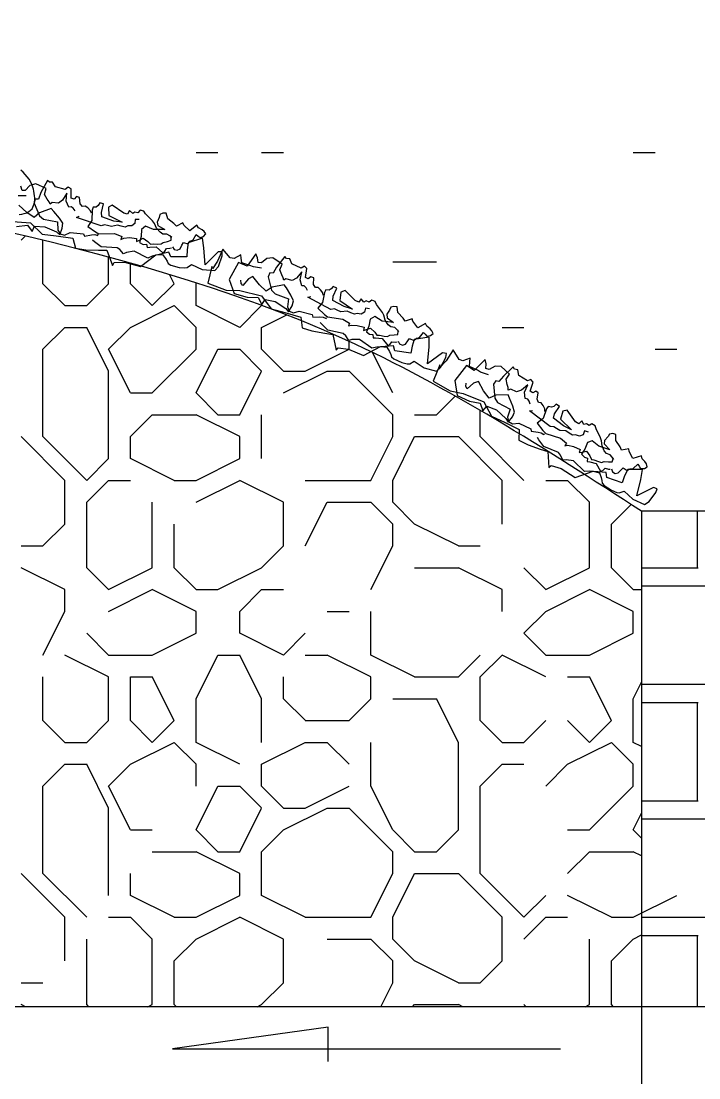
# Model space of a CAD drawing. Header units: inches. Extents: x -27 to 114, y -35 to 60.
# Drawn here: x 64.749 to 67.19, y 45.056 to 48.865 of the extents above; entities that cross this region are included whole.
import ezdxf

# ---------------------------------------------------------------- set-up
doc = ezdxf.new("R2010")
doc.units = ezdxf.units.IN
doc.header["$LTSCALE"] = 10
doc.header["$MEASUREMENT"] = 0
for name, color, linetype in [('BASE', 7, 'Continuous'), ('FORMA', 6, 'Continuous'), ('HAS', 4, 'Continuous'), ('TUBO', 2, 'Continuous')]:
    doc.layers.add(name, color=color, linetype=linetype)

# ---------------------------------------------------------------- blocks, each defined once
blk = doc.blocks.new('caixa de areia')
at = {"layer": 'HAS'}
h = blk.add_hatch(dxfattribs=at)
h.set_pattern_fill('AR-BRELM', color=4, scale=0.175, style=0)
h.set_pattern_definition([(0, (291.365, 249.52955), (0, 0.93345), [1.33438, -0.06562]), (0, (291.365, 249.9233), (0, 0.93345), [1.33438, -0.06562]), (0, (291.715, 249.9963), (0, 0.93345), [0.63437, -0.06562]), (0, (291.715, 250.39), (0, 0.93345), [0.63437, -0.06562]), (90, (291.365, 249.5296), (-1.4, 9e-17), [0.39375, -0.5397]), (90, (291.2994, 249.5296), (-1.4, 9e-17), [0.39375, -0.5397]), (90, (291.715, 249.9963), (-0.7, 4e-17), [0.39375, -0.5397]), (90, (291.6494, 249.9963), (-0.7, 4e-17), [0.39375, -0.5397])])
h.paths.add_polyline_path([(292.6234, 250.2207), (293.1484, 250.2207), (293.1484, 251.8558), (292.7984, 251.8558), (292.7984, 251.6808), (292.6234, 251.6808)])
h.paths.add_polyline_path([(293.1484, 249.8707), (292.6234, 249.8707), (292.6234, 248.7058), (293.1484, 248.7058)])
h.paths.add_polyline_path([(290.5234, 249.5207), (289.9984, 249.5207), (289.9984, 248.7058), (290.5234, 248.7058)])
h.paths.add_polyline_path([(290.5234, 251.6808), (290.3484, 251.6808), (290.3484, 251.8558), (289.9984, 251.8558), (289.9984, 249.8707), (290.5234, 249.8707)])
at = {"layer": 'BASE', "color": 7}
for p, q in [((287.5232, 253.2138), (287.5141, 253.222)), ((287.5318, 253.205), (287.5232, 253.2138)), ((287.5397, 253.1956), (287.5318, 253.205)), ((287.5469, 253.1854), (287.5397, 253.1956)), ((287.5532, 253.1744), (287.5469, 253.1854)), ((287.5587, 253.1624), (287.5532, 253.1744)), ((287.5616, 253.1543), (287.5587, 253.1624)), ((287.5642, 253.1458), (287.5616, 253.1543)), ((287.5663, 253.1372), (287.5642, 253.1458)), ((287.5678, 253.1284), (287.5663, 253.1372)), ((287.5689, 253.1197), (287.5678, 253.1284)), ((287.5623, 253.0734), (287.5651, 253.0799)), ((287.5651, 253.0799), (287.5672, 253.087)), ((287.5672, 253.087), (287.5685, 253.0946)), ((287.5685, 253.0946), (287.5693, 253.1027)), ((287.5694, 253.1111), (287.5689, 253.1197)), ((287.5693, 253.1027), (287.5694, 253.1111)), ((287.5069, 253.0437), (287.5177, 253.0454)), ((287.5177, 253.0454), (287.5278, 253.048)), ((287.5278, 253.048), (287.5372, 253.0515)), ((287.5372, 253.0515), (287.5456, 253.056)), ((287.5456, 253.056), (287.5529, 253.0614)), ((287.5529, 253.0614), (287.5588, 253.0677)), ((287.5588, 253.0677), (287.5623, 253.0734)), ((287.5588, 253.0677), (287.5588, 253.0677))]:
    blk.add_line(p, q, dxfattribs=at)
at = {"layer": 'BASE', "color": 3, "linetype": 'Continuous'}
for points in [[(287.5358, 253.1192), (287.5034, 253.1194)], [(287.4635, 253.0176), (287.5525, 253.0107), (287.5989, 252.9652), (287.6555, 252.9585), (287.7213, 252.9495), (287.7332, 252.9089), (287.7737, 252.9023), (287.8253, 252.9011), (287.8577, 252.9009), (287.8807, 252.8407), (287.8868, 252.8516), (287.9293, 252.8528), (287.993, 252.836), (288.0539, 252.8823), (288.0802, 252.8836), (288.0923, 252.8679), (288.0994, 252.8578), (288.1034, 252.8484), (288.1145, 252.8413), (288.1478, 252.8325), (288.1701, 252.8307), (288.1802, 252.8322), (288.1965, 252.8446), (288.2399, 252.8247), (288.2905, 252.8197), (288.3047, 252.8367), (288.3191, 252.8787), (288.3201, 252.895), (288.304, 252.8952), (288.2511, 252.8426), (288.2463, 252.9104), (288.2404, 252.9494), (288.1837, 252.9311), (288.1795, 252.9031), (288.1784, 252.8743), (288.1136, 252.8748), (288.1056, 252.8936), (288.0398, 252.8777), (288.0215, 252.87), (287.967, 252.8969), (287.9366, 252.8925), (287.9254, 252.8871), (287.9103, 252.9036), (287.8992, 252.9107), (287.8355, 252.9151), (287.8082, 252.9348), (287.8002, 252.9411), (287.8002, 252.9411)], [(287.7308, 253.0593), (287.7238, 253.0694), (287.7157, 253.0757), (287.7056, 253.0742), (287.6956, 253.0977), (287.6977, 253.1304), (287.6804, 253.1017), (287.6642, 253.0894), (287.6389, 253.0919), (287.6308, 253.0857), (287.6267, 253.0951), (287.6197, 253.1053), (287.6087, 253.1248), (287.6148, 253.1482), (287.5744, 253.1672), (287.5501, 253.1611), (287.5318, 253.141), (287.5187, 253.1403), (287.5137, 253.1583)], [(287.4968, 252.9964), (287.5403, 253.0015), (287.5594, 252.9756), (287.5687, 252.9982), (287.6101, 252.9955), (287.6566, 252.9749), (287.6697, 252.9631), (287.6799, 252.9895), (287.682, 253.0098), (287.668, 253.0301), (287.6458, 253.0568), (287.6357, 253.0678), (287.5891, 253.051), (287.5678, 253.0317), (287.5375, 253.0521), (287.5063, 253.0812)], [(287.7966, 253.0502), (287.7926, 253.0596), (287.7825, 253.0706), (287.7714, 253.0776), (287.7613, 253.0762), (287.7512, 253.0871), (287.7483, 253.1129), (287.7361, 253.1161), (287.727, 253.106), (287.7149, 253.1092), (287.715, 253.1466), (287.7039, 253.1537), (287.6917, 253.1445), (287.6523, 253.1549), (287.6412, 253.1745), (287.6281, 253.1738), (287.62, 253.1801), (287.5945, 253.1328), (287.5843, 253.1063), (287.5711, 253.1057), (287.567, 253.0901), (287.5891, 253.0385), (287.6052, 253.0259), (287.6608, 253.0154), (287.6617, 252.9819), (287.6707, 252.967), (287.6889, 252.9622), (287.7112, 252.9729), (287.7649, 252.9671), (287.7689, 252.9577), (287.7962, 252.9629), (287.8094, 252.9636), (287.8215, 252.9604), (287.8225, 252.9643)], [(288.118, 252.9527), (288.1099, 252.959), (288.0988, 252.9661), (288.0826, 252.9662), (288.0715, 252.9733), (288.0564, 252.9898), (288.0484, 253.0085), (288.0413, 253.0187), (288.0131, 253.047), (288.0061, 253.0572), (287.9909, 253.0612), (287.9818, 253.0511), (287.9697, 253.0543), (287.9615, 253.0481), (287.9484, 253.0599), (287.9413, 253.0452), (287.9261, 253.0492), (287.8797, 253.0823), (287.8645, 253.0738), (287.8654, 253.0403), (287.9199, 253.0134), (287.8855, 253.0183), (287.838, 253.0351), (287.8361, 253.0522), (287.8453, 253.0872), (287.8302, 253.0912), (287.824, 253.0804), (287.8159, 253.0742), (287.8028, 253.0735), (287.7997, 253.0618), (287.7985, 253.0206), (287.7822, 252.9957), (287.8125, 252.9753), (287.8266, 252.9674), (287.8883, 252.9677), (287.9176, 252.9558), (287.9145, 252.9441), (287.9257, 252.9495), (287.949, 252.9516), (287.9773, 252.9483), (287.9772, 252.9358), (287.9884, 252.9412), (288.0036, 252.9497), (288.0228, 252.9363), (288.0329, 252.9253), (288.043, 252.9268), (288.0622, 252.9258), (288.0754, 252.9265), (288.0835, 252.9327), (288.1007, 252.9364), (288.1149, 252.941), (288.115, 252.9535), (288.113, 252.9582)], [(287.9877, 253.0246), (287.9715, 253.0247), (287.9705, 253.0083), (287.9583, 252.9991), (287.9421, 252.9992), (287.9309, 252.9938), (287.9158, 252.9978), (287.9006, 253.0019), (287.8763, 252.9958), (287.8611, 252.9998), (287.849, 253.003), (287.8348, 252.9985), (287.7368, 253.0327), (287.7479, 253.0381), (287.7479, 253.0381)], [(288.1209, 252.9145), (288.1279, 252.9043), (288.14, 252.9011), (288.1512, 252.9065), (288.1583, 252.9212), (288.1645, 252.9321), (288.1827, 252.9273), (288.1918, 252.9373), (288.203, 252.9427), (288.2152, 252.9644), (288.2233, 252.9581), (288.2313, 252.9518), (288.2455, 252.9564), (288.2547, 252.9664), (288.2476, 252.9766), (288.2396, 252.9829), (288.2254, 252.9908), (288.2184, 253.001), (288.19, 252.9794), (288.1668, 253.0022), (288.1628, 253.0116), (288.1364, 252.9977), (288.1263, 253.0087), (288.1021, 253.0276), (288.0951, 253.0502), (288.082, 253.0496), (288.0708, 253.0442), (288.0677, 253.0325), (288.0596, 253.0139), (288.0625, 253.0006), (288.0908, 252.9848), (288.0453, 252.9844), (288.0129, 252.9971), (287.9967, 252.9848), (287.9955, 252.9559), (287.9894, 252.9326), (288.0035, 252.9247), (288.0167, 252.9254), (288.0197, 252.9121), (288.0298, 252.9136), (288.0561, 252.915), (288.0823, 252.8914), (288.0904, 252.8976), (288.0966, 252.9084), (288.1097, 252.9091), (288.1168, 252.9114)], [(288.4774, 252.8289), (288.4454, 252.8341), (288.431, 252.8403), (288.3978, 252.8505), (288.3956, 252.869), (288.3947, 252.8826), (288.3678, 252.868), (288.3518, 252.8706), (288.3225, 252.9054), (288.3015, 252.8575), (288.2813, 252.8268), (288.2788, 252.8367), (288.2629, 252.769), (288.3363, 252.7413), (288.3904, 252.7396), (288.4773, 252.7191), (288.5161, 252.667), (288.5711, 252.6518), (288.6347, 252.6327), (288.6403, 252.5908), (288.6792, 252.5781), (288.7301, 252.569), (288.762, 252.5638), (288.7756, 252.5009), (288.7833, 252.5107), (288.8255, 252.5054), (288.8858, 252.479), (288.9531, 252.5154), (288.9793, 252.5127), (288.9889, 252.4953), (288.9943, 252.4842), (288.9968, 252.4743), (289.0067, 252.4656), (289.0383, 252.4518), (289.06, 252.4467), (289.0703, 252.4466), (289.0882, 252.4563), (289.1281, 252.4301), (289.1773, 252.4173), (289.194, 252.432), (289.2146, 252.4712), (289.2181, 252.4872), (289.2022, 252.4898), (289.1419, 252.446), (289.1476, 252.5137), (289.1477, 252.5532), (289.0888, 252.5438), (289.0804, 252.5168), (289.0749, 252.4885), (289.011, 252.4989), (289.0059, 252.5186), (288.9384, 252.513), (288.9192, 252.5083), (288.8694, 252.5432), (288.8387, 252.5435), (288.8269, 252.5399), (288.8145, 252.5585), (288.8046, 252.5672), (288.7423, 252.5813), (288.7184, 252.6049), (288.7113, 252.6124), (288.7113, 252.6124)], [(288.6609, 252.7398), (288.6555, 252.7509), (288.6485, 252.7584), (288.6383, 252.7585), (288.632, 252.7832), (288.6391, 252.8152), (288.6176, 252.7894), (288.5997, 252.7797), (288.5751, 252.7861), (288.5661, 252.7813), (288.5636, 252.7911), (288.5582, 252.8023), (288.5502, 252.8233), (288.5599, 252.8454), (288.5229, 252.8704), (288.4979, 252.8681), (288.4768, 252.8511), (288.4637, 252.8524), (288.4615, 252.8709), (288.4548, 252.887), (288.4192, 252.8368), (288.3847, 252.8518), (288.3483, 252.7843), (288.3679, 252.7275), (288.42, 252.7135), (288.4638, 252.7119), (288.4788, 252.6834), (288.4913, 252.7042), (288.5319, 252.6952), (288.5747, 252.6678), (288.5858, 252.6541), (288.6, 252.6786), (288.6051, 252.6983), (288.5943, 252.7206), (288.5765, 252.7503), (288.5683, 252.7627), (288.5196, 252.7533), (288.4956, 252.7375), (288.4688, 252.7624), (288.4424, 252.7959), (288.4244, 252.7862), (288.4029, 252.7605), (288.3959, 252.7679), (288.395, 252.7815), (288.395, 252.7815)], [(288.7245, 252.7207), (288.722, 252.7306), (288.7137, 252.743), (288.7038, 252.7517), (288.6936, 252.7518), (288.6853, 252.7642), (288.6864, 252.7901), (288.6749, 252.7951), (288.6643, 252.7866), (288.6528, 252.7916), (288.6587, 252.8286), (288.6488, 252.8373), (288.6353, 252.83), (288.598, 252.8463), (288.5901, 252.8674), (288.5769, 252.8687), (288.5699, 252.8761), (288.5375, 252.8333), (288.5233, 252.8087), (288.5102, 252.8101), (288.5038, 252.7953), (288.5177, 252.741), (288.5317, 252.7261), (288.585, 252.7071), (288.5808, 252.6739), (288.5874, 252.6578), (288.6047, 252.6503), (288.6284, 252.6574), (288.6804, 252.6434), (288.683, 252.6336), (288.7108, 252.6346), (288.7239, 252.6332), (288.7354, 252.6282), (288.737, 252.6319)], [(289.0272, 252.5751), (289.0202, 252.5826), (289.0103, 252.5913), (288.9943, 252.5939), (288.9844, 252.6026), (288.972, 252.6212), (288.967, 252.641), (288.9616, 252.6521), (288.938, 252.6844), (288.9326, 252.6955), (288.9183, 252.7018), (288.9077, 252.6933), (288.8962, 252.6983), (288.8872, 252.6935), (288.8761, 252.7071), (288.8667, 252.6936), (288.8524, 252.6999), (288.8116, 252.7397), (288.7952, 252.7337), (288.791, 252.7004), (288.8407, 252.6655), (288.8075, 252.6756), (288.7631, 252.6994), (288.7638, 252.7167), (288.7784, 252.7499), (288.764, 252.7561), (288.7563, 252.7464), (288.7473, 252.7415), (288.7342, 252.7428), (288.7294, 252.7318), (288.7219, 252.6912), (288.702, 252.6691), (288.7287, 252.6443), (288.7415, 252.6343), (288.8025, 252.6251), (288.8297, 252.6089), (288.8248, 252.5978), (288.8367, 252.6014), (288.86, 252.6), (288.8875, 252.5924), (288.8855, 252.5801), (288.8974, 252.5837), (288.9137, 252.5897), (288.9306, 252.5735), (288.9389, 252.5611), (288.9491, 252.561), (288.968, 252.5572), (288.9811, 252.5558), (288.9901, 252.5607), (289.0076, 252.5618), (289.0224, 252.5641), (289.0243, 252.5764), (289.0231, 252.5813)], [(288.9095, 252.6661), (288.8935, 252.6688), (288.89, 252.6528), (288.8765, 252.6455), (288.8605, 252.6481), (288.8487, 252.6445), (288.8343, 252.6508), (288.8199, 252.657), (288.795, 252.6548), (288.7806, 252.6611), (288.7691, 252.6661), (288.7544, 252.6638), (288.6628, 252.7126), (288.6746, 252.7162), (288.6746, 252.7162)], [(289.0242, 252.537), (289.0296, 252.5258), (289.0411, 252.5208), (289.0529, 252.5244), (289.0623, 252.5379), (289.07, 252.5477), (289.0872, 252.5401), (289.0978, 252.5487), (289.1096, 252.5523), (289.1251, 252.5719), (289.1321, 252.5644), (289.1391, 252.5569), (289.1538, 252.5593), (289.1644, 252.5678), (289.159, 252.579), (289.152, 252.5864), (289.1392, 252.5964), (289.1338, 252.6075), (289.1024, 252.5905), (289.083, 252.6166), (289.0805, 252.6265), (289.0523, 252.6169), (289.044, 252.6293), (289.023, 252.6516), (289.0195, 252.6751), (289.0064, 252.6764), (288.9946, 252.6728), (288.9898, 252.6618), (288.9788, 252.6446), (288.9797, 252.631), (289.0053, 252.6111), (288.9602, 252.6176), (288.9302, 252.6352), (288.9122, 252.6254), (288.9067, 252.5971), (288.897, 252.575), (288.9098, 252.5651), (288.9229, 252.5637), (288.9238, 252.5501), (288.934, 252.5501), (288.9603, 252.5474), (288.9826, 252.5201), (288.9915, 252.5249), (288.9992, 252.5347), (289.0124, 252.5334), (289.0197, 252.5345)], [(289.385, 252.402), (289.3543, 252.4123), (289.3411, 252.4208), (289.31, 252.4361), (289.3108, 252.4548), (289.3121, 252.4683), (289.2832, 252.4582), (289.2678, 252.4634), (289.2445, 252.5024), (289.2161, 252.4585), (289.1912, 252.4315), (289.1903, 252.4416), (289.1637, 252.3774), (289.2318, 252.3382), (289.2848, 252.3279), (289.3673, 252.2937), (289.3973, 252.236), (289.4491, 252.2122), (289.5088, 252.1832), (289.5076, 252.1409), (289.544, 252.1221), (289.5928, 252.105), (289.6235, 252.0947), (289.6267, 252.0304), (289.6359, 252.0388), (289.6767, 252.0268), (289.732, 251.9911), (289.8043, 252.0162), (289.8297, 252.0094), (289.8364, 251.9907), (289.8399, 251.9789), (289.8408, 251.9687), (289.8492, 251.9585), (289.8782, 251.9398), (289.8988, 251.9312), (289.9089, 251.9295), (289.9282, 251.9362), (289.9633, 251.9039), (290.0098, 251.8834), (290.0286, 251.8952), (290.0553, 251.9307), (290.0614, 251.9459), (290.046, 251.951), (289.9795, 251.9174), (289.996, 251.9834), (290.0024, 252.0223), (289.9428, 252.0225), (289.9302, 251.9972), (289.9202, 251.9701), (289.8587, 251.9906), (289.8569, 252.0109), (289.7894, 252.0163), (289.7697, 252.0146), (289.7262, 252.0571), (289.6959, 252.0623), (289.6836, 252.0607), (289.6744, 252.081), (289.666, 252.0912), (289.6068, 252.1151), (289.587, 252.1423), (289.5812, 252.1508), (289.5812, 252.1508)], [(289.5519, 252.2846), (289.5484, 252.2965), (289.5427, 252.305), (289.5326, 252.3067), (289.5303, 252.3321), (289.5425, 252.3625), (289.5171, 252.3406), (289.4979, 252.3339), (289.4746, 252.3441), (289.465, 252.3408), (289.4641, 252.3509), (289.4605, 252.3628), (289.4561, 252.3848), (289.4692, 252.4051), (289.4367, 252.4357), (289.4117, 252.4375), (289.388, 252.424), (289.3753, 252.4274), (289.3761, 252.4461), (289.3721, 252.463), (289.3289, 252.4191), (289.2972, 252.4396), (289.2505, 252.3788), (289.2608, 252.3195), (289.3099, 252.2973), (289.3529, 252.2887), (289.3631, 252.2582), (289.3788, 252.2767), (289.4174, 252.2614), (289.4552, 252.2274), (289.464, 252.2121), (289.4819, 252.2341), (289.4902, 252.2527), (289.4831, 252.2764), (289.4703, 252.3086), (289.4641, 252.3222), (289.4146, 252.3206), (289.3883, 252.3089), (289.3659, 252.3377), (289.3452, 252.3751), (289.3259, 252.3684), (289.3006, 252.3464), (289.2948, 252.3549), (289.2961, 252.3685), (289.2961, 252.3685)], [(289.6116, 252.2556), (289.6107, 252.2658), (289.6045, 252.2793), (289.5962, 252.2895), (289.5861, 252.2912), (289.5799, 252.3048), (289.5851, 252.3302), (289.5746, 252.337), (289.5628, 252.3303), (289.5522, 252.3371), (289.564, 252.3726), (289.5556, 252.3828), (289.5411, 252.3778), (289.5069, 252.3999), (289.5024, 252.4219), (289.4897, 252.4253), (289.484, 252.4338), (289.4451, 252.3967), (289.4272, 252.3748), (289.4145, 252.3782), (289.4057, 252.3647), (289.4107, 252.3088), (289.4222, 252.2918), (289.4718, 252.2646), (289.4622, 252.2324), (289.4662, 252.2155), (289.482, 252.2053), (289.5066, 252.2086), (289.5557, 252.1864), (289.5566, 252.1762), (289.5842, 252.1727), (289.597, 252.1693), (289.6075, 252.1625), (289.6097, 252.1659)], [(289.887, 252.0633), (289.8813, 252.0718), (289.8729, 252.082), (289.8576, 252.0871), (289.8492, 252.0973), (289.84, 252.1177), (289.8382, 252.138), (289.8346, 252.1499), (289.8165, 252.1855), (289.813, 252.1973), (289.7998, 252.2058), (289.788, 252.1991), (289.7775, 252.2059), (289.7678, 252.2026), (289.759, 252.2178), (289.7477, 252.206), (289.7345, 252.2145), (289.7006, 252.2604), (289.6835, 252.257), (289.674, 252.2249), (289.7175, 252.1824), (289.6863, 252.1978), (289.6463, 252.2284), (289.6498, 252.2453), (289.6694, 252.2757), (289.6563, 252.2842), (289.6471, 252.2758), (289.6374, 252.2724), (289.6247, 252.2759), (289.6182, 252.2657), (289.6043, 252.2269), (289.5811, 252.2083), (289.6035, 252.1795), (289.6145, 252.1676), (289.6733, 252.1487), (289.6975, 252.1283), (289.6909, 252.1182), (289.7032, 252.1198), (289.726, 252.1147), (289.7519, 252.1027), (289.748, 252.0909), (289.7603, 252.0926), (289.7773, 252.0959), (289.7914, 252.0772), (289.7976, 252.0636), (289.8077, 252.0619), (289.8257, 252.0551), (289.8384, 252.0516), (289.848, 252.055), (289.8656, 252.0533), (289.8805, 252.0532), (289.8844, 252.065), (289.8839, 252.0701)], [(289.7855, 252.172), (289.7701, 252.1772), (289.764, 252.162), (289.7496, 252.1569), (289.7342, 252.1621), (289.7219, 252.1604), (289.7088, 252.1689), (289.6956, 252.1774), (289.6706, 252.1792), (289.6574, 252.1877), (289.6469, 252.1945), (289.632, 252.1946), (289.5494, 252.2575), (289.5616, 252.2592), (289.5616, 252.2592)], [(289.8779, 252.0261), (289.8815, 252.0142), (289.892, 252.0074), (289.9043, 252.0091), (289.9156, 252.0209), (289.9248, 252.0293), (289.9406, 252.0191), (289.9524, 252.0259), (289.9647, 252.0275), (289.9831, 252.0444), (289.9888, 252.0359), (289.9945, 252.0274), (290.0094, 252.0273), (290.0213, 252.0341), (290.0177, 252.0459), (290.012, 252.0544), (290.001, 252.0663), (289.9975, 252.0782), (289.9637, 252.0664), (289.9487, 252.0953), (289.9478, 252.1054), (289.9185, 252.1005), (289.9123, 252.114), (289.8951, 252.1395), (289.8955, 252.1632), (289.8828, 252.1666), (289.8705, 252.165), (289.864, 252.1548), (289.8504, 252.1396), (289.8491, 252.1261), (289.8711, 252.1023), (289.8277, 252.116), (289.8009, 252.1381), (289.7816, 252.1314), (289.7716, 252.1044), (289.7585, 252.0841), (289.7695, 252.0722), (289.7822, 252.0688), (289.781, 252.0552), (289.791, 252.0535), (289.8165, 252.0466), (289.8341, 252.0161), (289.8437, 252.0195), (289.8529, 252.0279), (289.8657, 252.0245), (289.8731, 252.0244)]]:
    blk.add_lwpolyline(points, dxfattribs=at)
at = {"layer": 'FORMA'}
for p, q in [((290.3484, 251.8558), (289.9984, 251.8558)), ((289.9984, 251.8558), (289.9984, 248.7058))]:
    blk.add_line(p, q, dxfattribs=at)
at = {"layer": 'HAS', "color": 5}
blk.add_lwpolyline([(288.7433, 249.6515), (288.7433, 249.7898), (288.1209, 249.7018), (289.6739, 249.7018)], dxfattribs=at)
at = {"layer": 'TUBO', "color": 4}
for p, q in [((288.215, 253.2921), (288.3025, 253.2921)), ((288.4775, 253.2921), (288.565, 253.2921)), ((289.965, 253.2921), (290.0525, 253.2921)), ((287.515, 252.942), (287.531, 252.958)), ((287.6025, 252.767), (287.6025, 252.9408)), ((287.865, 252.767), (287.865, 252.8737)), ((287.9525, 252.767), (287.9525, 252.8496)), ((289.0025, 252.8546), (289.1775, 252.8546)), ((288.1275, 252.767), (288.1091, 252.804)), ((287.69, 252.6796), (287.6025, 252.767)), ((287.7775, 252.6795), (287.865, 252.767)), ((288.04, 252.6796), (287.9525, 252.767)), ((288.04, 252.6795), (288.1275, 252.767)), ((288.215, 252.6796), (288.215, 252.771)), ((287.69, 252.6796), (287.7775, 252.6796)), ((287.9525, 252.592), (288.1275, 252.6795)), ((288.215, 252.592), (288.1275, 252.6795)), ((288.39, 252.592), (288.215, 252.6795)), ((288.39, 252.592), (288.4775, 252.6795)), ((288.4775, 252.6796), (288.4775, 252.6807)), ((288.4775, 252.592), (288.578, 252.6423)), ((287.6025, 252.5045), (287.69, 252.592)), ((287.69, 252.592), (287.7775, 252.592)), ((287.865, 252.417), (287.7775, 252.592)), ((287.865, 252.5045), (287.9525, 252.592)), ((288.215, 252.5045), (288.215, 252.592)), ((288.4775, 252.5045), (288.4775, 252.592)), ((289.44, 252.592), (289.5275, 252.592)), ((288.8275, 252.5045), (288.8275, 252.5362)), ((287.6025, 252.1546), (287.6025, 252.5045)), ((287.9525, 252.3295), (287.865, 252.5045)), ((288.04, 252.3295), (288.215, 252.5045)), ((288.04, 252.3295), (288.215, 252.5045)), ((288.215, 252.3295), (288.3025, 252.5045)), ((288.3025, 252.5045), (288.39, 252.5045)), ((288.4775, 252.4171), (288.39, 252.5046)), ((288.565, 252.417), (288.4775, 252.5045)), ((288.6525, 252.417), (288.8275, 252.5045)), ((289.0025, 252.3295), (288.9213, 252.4919)), ((290.0525, 252.5045), (290.14, 252.5045)), ((287.865, 252.0671), (287.865, 252.417)), ((288.39, 252.2421), (288.4775, 252.417)), ((288.565, 252.417), (288.6525, 252.417)), ((288.565, 252.3295), (288.74, 252.417)), ((288.74, 252.417), (288.8275, 252.417)), ((289.0025, 252.2421), (288.8275, 252.417)), ((287.9525, 252.3295), (288.04, 252.3295)), ((288.3025, 252.2421), (288.215, 252.3295)), ((289.1775, 252.242), (289.2527, 252.3172)), ((287.9525, 252.1545), (288.04, 252.242)), ((288.04, 252.2421), (288.215, 252.2421)), ((288.39, 252.1546), (288.215, 252.242)), ((288.3025, 252.2421), (288.39, 252.2421)), ((288.4775, 252.0671), (288.4775, 252.2421)), ((289.0025, 252.1546), (289.0025, 252.2421)), ((289.09, 252.2421), (289.1775, 252.2421)), ((289.3525, 252.1546), (289.3525, 252.2597)), ((287.69, 251.9795), (287.5151, 252.1545)), ((287.7775, 251.9795), (287.6025, 252.1545)), ((287.9525, 252.0671), (287.9525, 252.1546)), ((288.39, 252.0671), (288.39, 252.1546)), ((288.915, 251.9795), (289.0025, 252.1545)), ((289.0025, 251.9795), (289.09, 252.1545)), ((289.09, 252.1546), (289.265, 252.1546)), ((289.44, 251.9795), (289.2651, 252.1545)), ((289.5275, 251.9795), (289.3525, 252.1545)), ((287.7775, 251.9795), (287.865, 252.067)), ((288.1275, 251.9795), (287.9525, 252.067)), ((288.215, 251.9795), (288.39, 252.067)), ((289.615, 252.0976), (289.615, 252.1007)), ((287.69, 251.8045), (287.69, 251.9795)), ((287.7775, 251.892), (287.865, 251.9795)), ((287.865, 251.9795), (287.9525, 251.9795)), ((288.1275, 251.9795), (288.215, 251.9795)), ((288.215, 251.892), (288.39, 251.9795)), ((288.565, 251.892), (288.39, 251.9795)), ((288.6525, 251.9795), (288.915, 251.9795)), ((289.0025, 251.892), (289.0025, 251.9795)), ((289.44, 251.8045), (289.44, 251.9795)), ((289.615, 251.9795), (289.7025, 251.9795)), ((289.79, 251.892), (289.7025, 251.9795)), ((287.7775, 251.6295), (287.7775, 251.892)), ((288.04, 251.6295), (288.04, 251.892)), ((288.565, 251.7171), (288.565, 251.892)), ((288.6525, 251.7171), (288.74, 251.892)), ((288.74, 251.892), (288.915, 251.892)), ((289.0025, 251.8045), (288.915, 251.892)), ((289.09, 251.8045), (289.0025, 251.892)), ((289.79, 251.6295), (289.79, 251.892)), ((289.8775, 251.8045), (289.9561, 251.8831)), ((287.6025, 251.7171), (287.69, 251.8045)), ((288.1275, 251.6295), (288.1275, 251.8045)), ((289.0025, 251.7171), (289.0025, 251.8045)), ((289.265, 251.7171), (289.09, 251.8045)), ((289.8775, 251.6295), (289.8775, 251.8045)), ((287.515, 251.7171), (287.6025, 251.7171)), ((288.4775, 251.6295), (288.565, 251.717)), ((288.915, 251.542), (289.0025, 251.717)), ((289.265, 251.7171), (289.3525, 251.7171)), ((287.69, 251.542), (287.515, 251.6295)), ((287.865, 251.542), (287.7775, 251.6295)), ((287.865, 251.542), (288.04, 251.6295)), ((288.215, 251.542), (288.1275, 251.6295)), ((288.3025, 251.542), (288.4775, 251.6295)), ((289.09, 251.6295), (289.265, 251.6295)), ((289.44, 251.542), (289.265, 251.6295)), ((289.615, 251.542), (289.5275, 251.6295)), ((289.615, 251.542), (289.79, 251.6295)), ((289.965, 251.542), (289.8775, 251.6295)), ((287.69, 251.4545), (287.69, 251.542)), ((287.865, 251.4545), (288.04, 251.542)), ((288.215, 251.4545), (288.04, 251.542)), ((288.215, 251.542), (288.3025, 251.542)), ((288.39, 251.4545), (288.4775, 251.542)), ((288.4775, 251.542), (288.565, 251.542)), ((289.44, 251.4545), (289.44, 251.542)), ((289.615, 251.4545), (289.79, 251.542)), ((289.965, 251.4545), (289.79, 251.542)), ((289.965, 251.542), (289.9984, 251.542)), ((287.6025, 251.2795), (287.69, 251.4545)), ((288.215, 251.367), (288.215, 251.4545)), ((288.39, 251.367), (288.39, 251.4545)), ((288.74, 251.4545), (288.8275, 251.4545)), ((288.915, 251.2795), (288.915, 251.4545)), ((289.5275, 251.367), (289.615, 251.4545)), ((289.965, 251.367), (289.965, 251.4545)), ((287.8651, 251.2795), (287.7776, 251.367)), ((288.04, 251.2795), (288.215, 251.367)), ((288.565, 251.2795), (288.39, 251.367)), ((288.565, 251.2795), (288.6525, 251.367)), ((289.6151, 251.2795), (289.5276, 251.367)), ((289.79, 251.2795), (289.965, 251.367)), ((287.865, 251.1921), (287.69, 251.2795)), ((287.865, 251.2795), (288.04, 251.2795)), ((288.215, 251.1045), (288.3025, 251.2795)), ((288.3025, 251.2795), (288.39, 251.2795)), ((288.4775, 251.1045), (288.39, 251.2795)), ((288.6525, 251.2795), (288.74, 251.2795)), ((288.915, 251.1921), (288.74, 251.2795)), ((289.09, 251.1921), (288.915, 251.2795)), ((289.265, 251.192), (289.3525, 251.2795)), ((289.3525, 251.1921), (289.44, 251.2795)), ((289.3525, 251.1921), (289.44, 251.2795)), ((289.615, 251.1921), (289.44, 251.2795)), ((289.615, 251.2795), (289.79, 251.2795)), ((287.6025, 251.017), (287.6025, 251.1921)), ((287.865, 251.017), (287.865, 251.1921)), ((287.9525, 251.1921), (288.04, 251.1921)), ((287.9525, 251.017), (287.9525, 251.1921)), ((288.1275, 251.017), (288.04, 251.192)), ((288.565, 251.1045), (288.565, 251.1921)), ((288.915, 251.1045), (288.915, 251.1921)), ((289.09, 251.1921), (289.265, 251.1921)), ((289.3525, 251.017), (289.3525, 251.1921)), ((289.7025, 251.1921), (289.79, 251.1921)), ((289.8775, 251.017), (289.79, 251.192)), ((289.965, 251.1045), (289.9984, 251.1713)), ((288.215, 250.9296), (288.215, 251.1045)), ((288.4775, 250.9296), (288.4775, 251.1045)), ((288.6526, 251.017), (288.5651, 251.1045)), ((288.8275, 251.017), (288.915, 251.1045)), ((289.0025, 251.1045), (289.1775, 251.1045)), ((289.265, 250.9296), (289.1775, 251.1045)), ((289.965, 250.9296), (289.965, 251.1045)), ((287.69, 250.9296), (287.6025, 251.017)), ((287.7775, 250.9295), (287.865, 251.017)), ((288.04, 250.9296), (287.9525, 251.017)), ((288.04, 250.9295), (288.1275, 251.017)), ((288.6525, 251.017), (288.8275, 251.017)), ((289.44, 250.9296), (289.3525, 251.017)), ((289.5275, 250.9295), (289.615, 251.017)), ((289.79, 250.9296), (289.7025, 251.017)), ((289.79, 250.9295), (289.8775, 251.017)), ((287.69, 250.9296), (287.7775, 250.9296)), ((287.9525, 250.842), (288.1275, 250.9295)), ((288.215, 250.842), (288.1275, 250.9295)), ((288.39, 250.842), (288.215, 250.9295)), ((288.4775, 250.842), (288.6525, 250.9295)), ((288.6525, 250.9296), (288.74, 250.9296)), ((288.8276, 250.842), (288.7401, 250.9295)), ((288.915, 250.7545), (288.915, 250.9296)), ((289.265, 250.5795), (289.265, 250.9296)), ((289.44, 250.9296), (289.5275, 250.9296)), ((289.7025, 250.842), (289.8775, 250.9295)), ((289.965, 250.842), (289.8775, 250.9295)), ((289.9984, 250.9129), (289.965, 250.9295)), ((287.6025, 250.7545), (287.69, 250.842)), ((287.69, 250.842), (287.7775, 250.842)), ((287.865, 250.667), (287.7775, 250.842)), ((287.865, 250.7545), (287.9525, 250.842)), ((288.215, 250.7545), (288.215, 250.842)), ((288.4775, 250.7545), (288.4775, 250.842)), ((289.3525, 250.7545), (289.44, 250.842)), ((289.44, 250.842), (289.5275, 250.842)), ((289.615, 250.7545), (289.7025, 250.842)), ((289.965, 250.7545), (289.965, 250.842)), ((287.6025, 250.4046), (287.6025, 250.7545)), ((287.9525, 250.5795), (287.865, 250.7545)), ((288.215, 250.5795), (288.3025, 250.7545)), ((288.3025, 250.7545), (288.39, 250.7545)), ((288.4775, 250.6671), (288.39, 250.7546)), ((288.565, 250.667), (288.4775, 250.7545)), ((288.6525, 250.667), (288.8275, 250.7545)), ((289.0025, 250.5795), (288.915, 250.7545)), ((289.3525, 250.4046), (289.3525, 250.7545)), ((289.79, 250.5795), (289.965, 250.7545)), ((289.79, 250.5795), (289.965, 250.7545)), ((287.865, 250.3171), (287.865, 250.667)), ((288.39, 250.4921), (288.4775, 250.667)), ((288.565, 250.667), (288.6525, 250.667)), ((288.565, 250.5795), (288.74, 250.667)), ((288.74, 250.667), (288.8275, 250.667)), ((289.0025, 250.4921), (288.8275, 250.667)), ((289.965, 250.5795), (289.9984, 250.6463)), ((287.9525, 250.5795), (288.04, 250.5795)), ((288.3025, 250.4921), (288.215, 250.5795)), ((288.4775, 250.4921), (288.565, 250.5795)), ((289.09, 250.4921), (289.0025, 250.5795)), ((289.1775, 250.492), (289.265, 250.5795)), ((289.7025, 250.5795), (289.79, 250.5795)), ((289.9984, 250.5462), (289.965, 250.5795)), ((288.04, 250.4921), (288.215, 250.4921)), ((288.39, 250.4046), (288.215, 250.492)), ((288.3025, 250.4921), (288.39, 250.4921)), ((288.4775, 250.3171), (288.4775, 250.4921)), ((289.0025, 250.4046), (289.0025, 250.4921)), ((289.09, 250.4921), (289.1775, 250.4921)), ((289.7025, 250.4045), (289.79, 250.492)), ((289.79, 250.4921), (289.965, 250.4921)), ((289.9984, 250.4754), (289.965, 250.492)), ((287.69, 250.2295), (287.5151, 250.4045)), ((287.7775, 250.2295), (287.6025, 250.4045)), ((287.9525, 250.3171), (287.9525, 250.4046)), ((288.39, 250.3171), (288.39, 250.4046)), ((288.915, 250.2295), (289.0025, 250.4045)), ((289.0025, 250.2295), (289.09, 250.4045)), ((289.09, 250.4046), (289.265, 250.4046)), ((289.44, 250.2295), (289.2651, 250.4045)), ((289.5275, 250.2295), (289.3525, 250.4045)), ((288.1275, 250.2295), (287.9525, 250.317)), ((288.215, 250.2295), (288.39, 250.317)), ((288.6525, 250.2295), (288.4775, 250.317)), ((289.5275, 250.2295), (289.615, 250.317)), ((289.8775, 250.2295), (289.7025, 250.317)), ((289.965, 250.2295), (290.14, 250.317)), ((287.69, 250.0545), (287.69, 250.2295)), ((287.865, 250.2295), (287.9525, 250.2295)), ((288.04, 250.142), (287.9525, 250.2295)), ((288.1275, 250.2295), (288.215, 250.2295)), ((288.215, 250.142), (288.39, 250.2295)), ((288.565, 250.142), (288.39, 250.2295)), ((288.6525, 250.2295), (288.915, 250.2295)), ((289.0025, 250.142), (289.0025, 250.2295)), ((289.44, 250.0545), (289.44, 250.2295)), ((289.5275, 250.142), (289.615, 250.2295)), ((289.615, 250.2295), (289.7025, 250.2295)), ((289.8775, 250.2295), (289.965, 250.2295)), ((289.965, 250.142), (289.9984, 250.1587)), ((287.7775, 249.8795), (287.7775, 250.142)), ((288.04, 249.8795), (288.04, 250.142)), ((288.1275, 250.0545), (288.215, 250.142)), ((288.565, 249.9671), (288.565, 250.142)), ((288.74, 250.142), (288.915, 250.142)), ((289.0025, 250.0545), (288.915, 250.142)), ((289.09, 250.0545), (289.0025, 250.142)), ((289.79, 249.8795), (289.79, 250.142)), ((289.8775, 250.0545), (289.965, 250.142)), ((288.1275, 249.8795), (288.1275, 250.0545)), ((289.0025, 249.9671), (289.0025, 250.0545)), ((289.265, 249.9671), (289.09, 250.0545)), ((289.3525, 249.9671), (289.44, 250.0545)), ((289.8775, 249.8795), (289.8775, 250.0545)), ((287.515, 249.9671), (287.6025, 249.9671)), ((288.4775, 249.8795), (288.565, 249.967)), ((288.9544, 249.8707), (289.0025, 249.967)), ((289.265, 249.9671), (289.3525, 249.9671)), ((287.5327, 249.8707), (287.515, 249.8795)), ((287.7864, 249.8707), (287.7775, 249.8795)), ((288.0224, 249.8707), (288.04, 249.8795)), ((288.1364, 249.8707), (288.1275, 249.8795)), ((288.4599, 249.8707), (288.4775, 249.8795)), ((289.0812, 249.8707), (289.09, 249.8795)), ((289.09, 249.8795), (289.265, 249.8795)), ((289.2827, 249.8707), (289.265, 249.8795)), ((289.5364, 249.8707), (289.5275, 249.8795)), ((289.7724, 249.8707), (289.79, 249.8795)), ((289.8864, 249.8707), (289.8775, 249.8795))]:
    blk.add_line(p, q, dxfattribs=at)
at = {"layer": 'TUBO'}
blk.add_line((290.6998, 249.8707), (285.4031, 249.8707), dxfattribs=at)
blk.add_spline([(289.9984, 251.8558), (288.8132, 252.5428), (285.8435, 253.3473), (284.4557, 253.8189)], degree=3, dxfattribs=at)

msp = doc.modelspace()

# ---------------------------------------------------------------- block references
at = {"color": 1, "xscale": 0.8999999999996362, "yscale": 0.8999999999996362, "zscale": 0.8999999999996362}
msp.add_blockref('caixa de areia', (-194.0146, -179.5716), dxfattribs=at)

doc.saveas('drawing.dxf')
